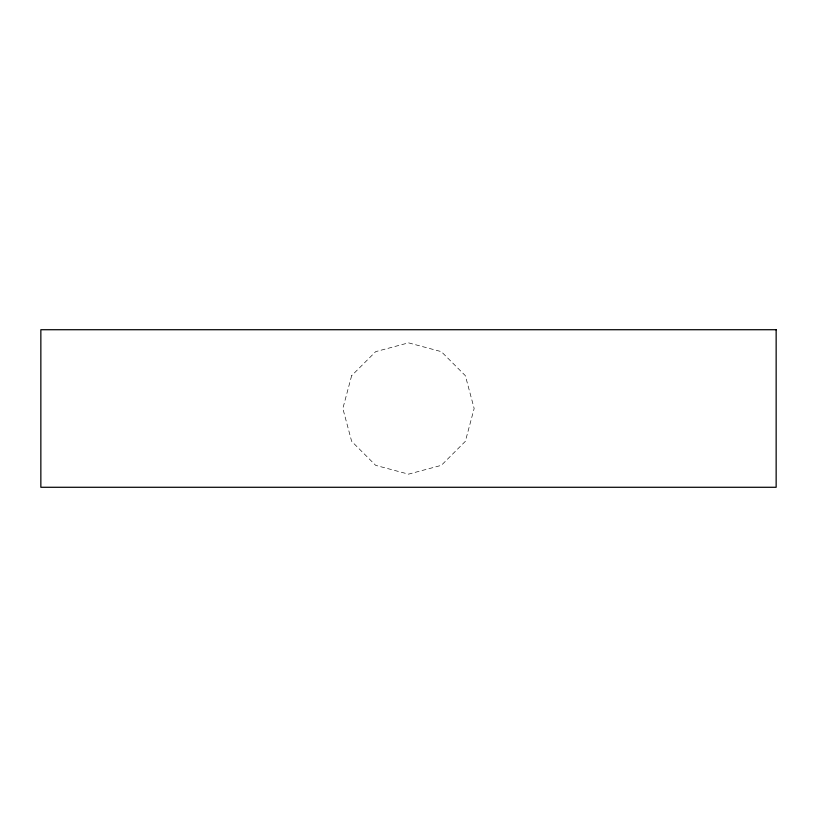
<?xml version="1.0" encoding="UTF-8"?>
<svg xmlns="http://www.w3.org/2000/svg" width="817" height="817" viewBox="0 0 817 817"><rect width="100%" height="100%" fill="white"/><g stroke="black" fill="none" stroke-linecap="round" stroke-linejoin="round"><path stroke-width="0.61" stroke-dasharray="4.08 3.06" d="M351.647 375.677L342.844 408.5L351.647 441.323L375.677 465.353L408.5 474.156L441.323 465.353L465.353 441.323L474.156 408.5L465.353 375.677L441.323 351.647L408.5 342.844L375.677 351.647L351.647 375.677"/><path stroke-width="1.23" d="M776.15 329.721L40.85 329.721L40.85 487.279L776.15 487.279L776.15 329.721"/></g></svg>
